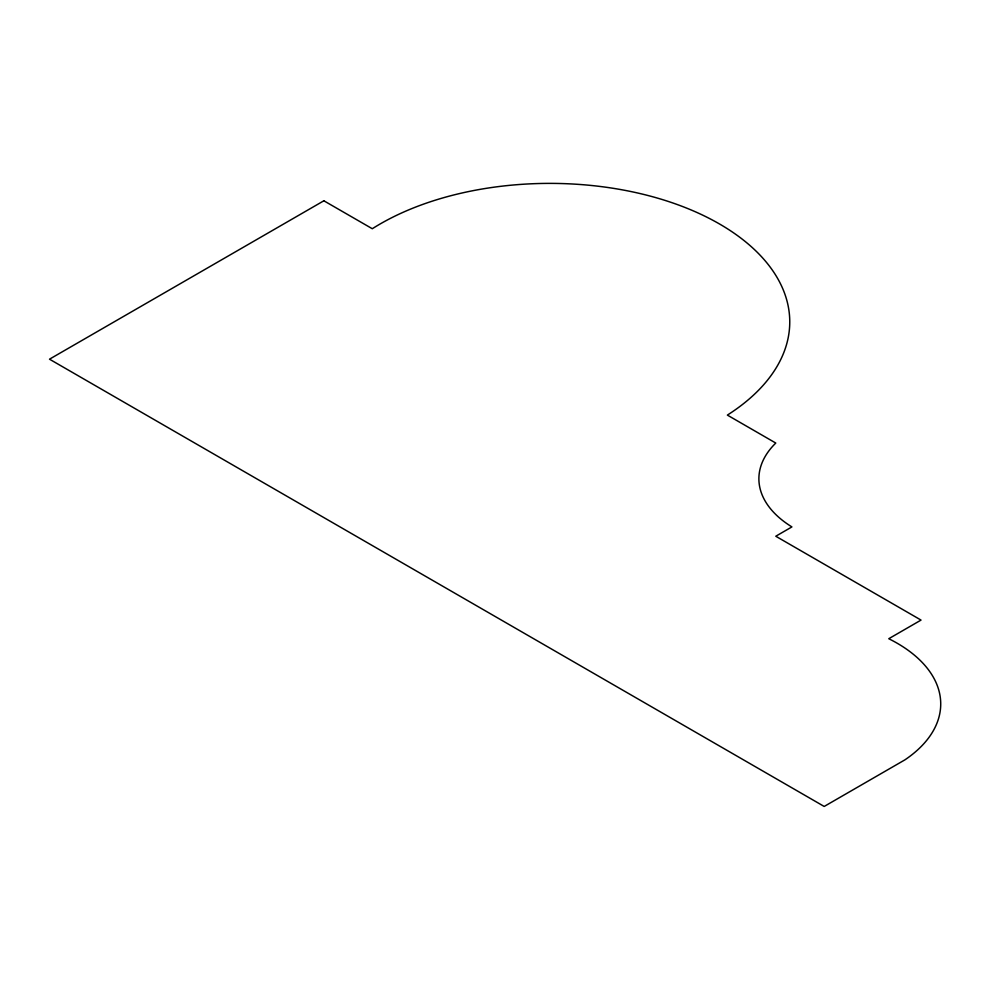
<?xml version="1.0" encoding="UTF-8"?>
<svg xmlns="http://www.w3.org/2000/svg" width="990" height="990" viewBox="0 0 990 990"><rect width="100%" height="100%" fill="white"/><g stroke="black" fill="none" stroke-linecap="round" stroke-linejoin="round"><path stroke-width="1.49" d="M323.866 200.784L49.5 359.184L824.2 806.454L904.897 759.862A148.797 85.907 0 0 0 888.76 638.723L921.034 620.087L775.776 536.234L791.913 526.915A121.795 70.315 0 0 1 775.776 443.05L727.365 415.095A239.927 138.526 0 0 0 711.216 219.409A239.927 138.526 0 0 0 372.289 228.727L323.866 200.784"/></g></svg>
